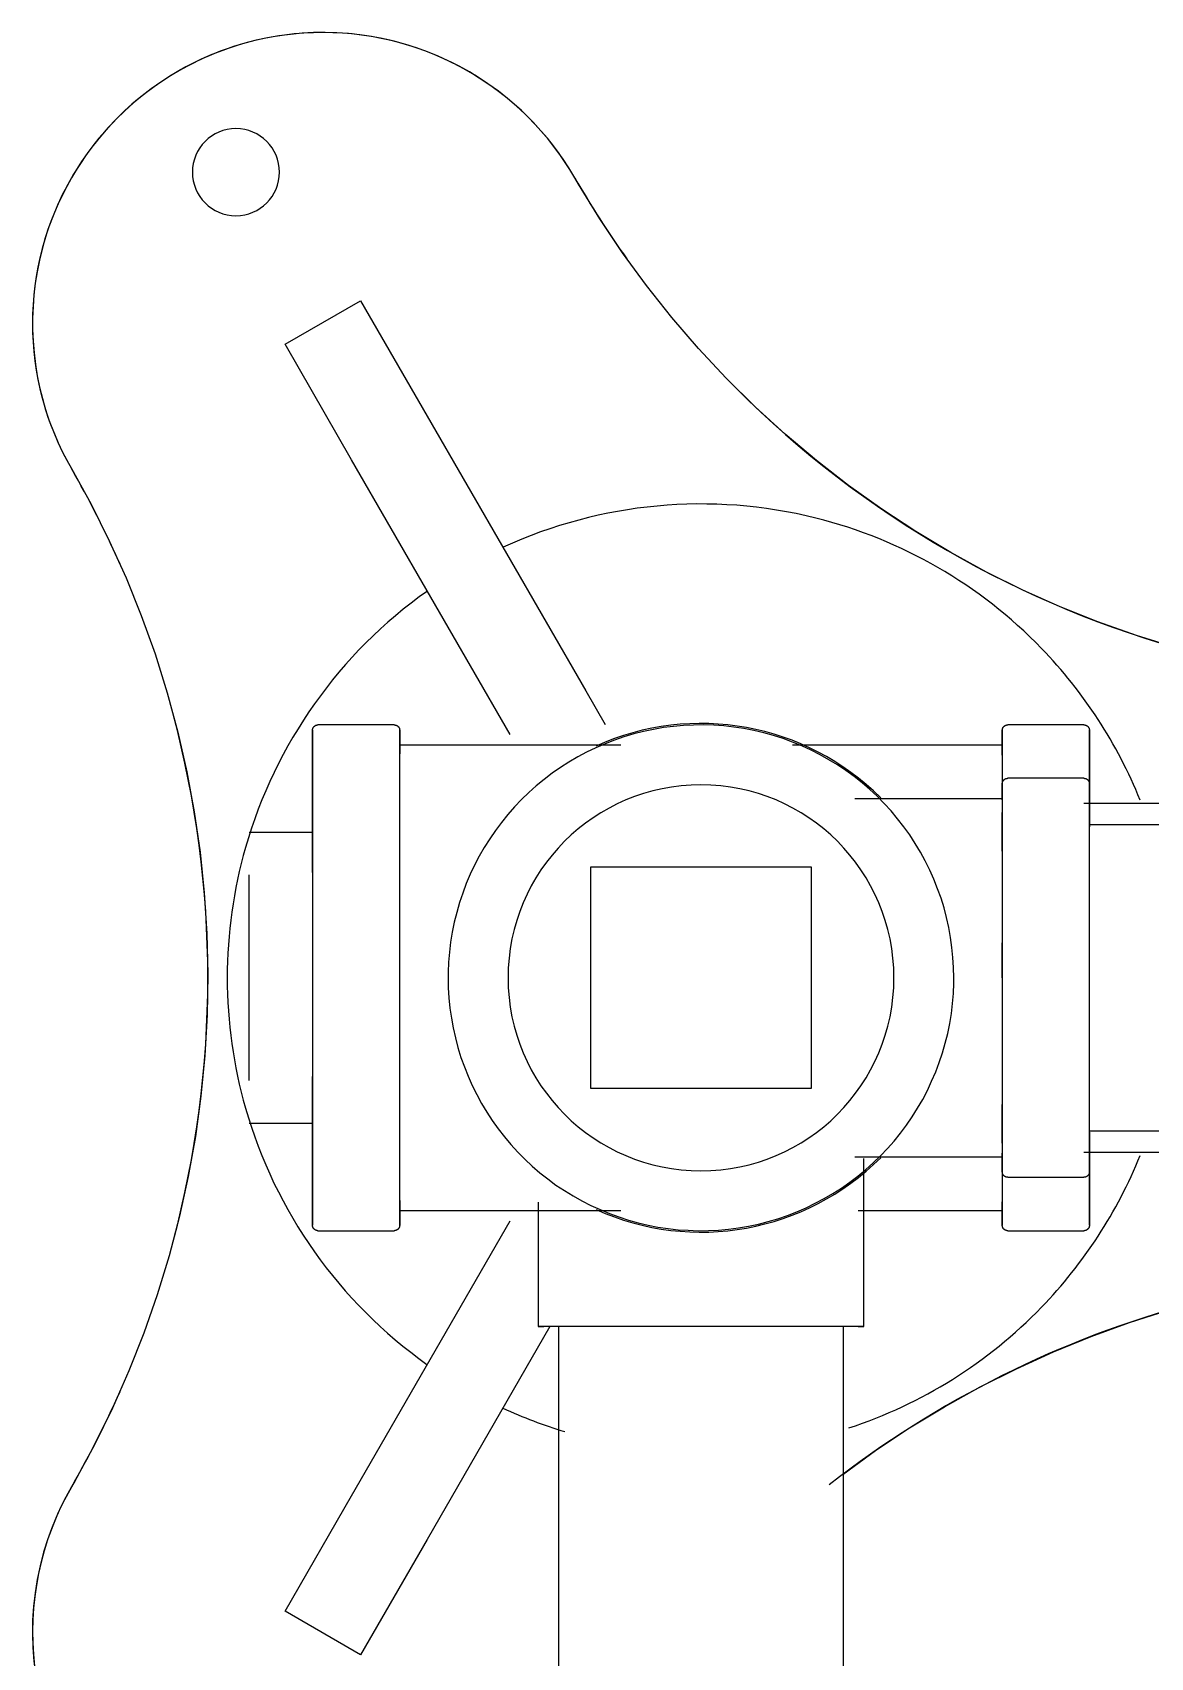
# Model space of a CAD drawing. Extents: x 15208 to 50586, y -518 to 56414.
# Drawn here: x 39860.4 to 39982.6, y 44809.6 to 44987.1 of the extents above; entities that cross this region are included whole.
import ezdxf

# ---------------------------------------------------------------- set-up
doc = ezdxf.new("R2010")
doc.units = 0
doc.layers.add('A-Furniture', color=252, linetype='CONTINUOUS')

msp = doc.modelspace()

# ---------------------------------------------------------------- linework, layer by layer
at = {"layer": 'A-Furniture'}
for p, q in [((39888.03, 44953.07), (39896.28, 44957.83)), ((39896.28, 44957.83), (39903.56, 44945.21)), ((39895.31, 44940.45), (39888.03, 44953.07)), ((39903.56, 44945.21), (39920.88, 44915.21)), ((39912.63, 44910.45), (39895.31, 44940.45)), ((39920.88, 44915.21), (39923, 44911.55)), ((39899.96, 44911.51), (39891.63, 44911.51)), ((39899.96, 44911.51), (39891.63, 44911.51)), ((39975.31, 44911.51), (39966.98, 44911.51)), ((39923.48, 44909.28), (39900.56, 44909.28)), ((39924.7, 44909.28), (39900.56, 44909.28)), ((39966.38, 44909.28), (39943.46, 44909.28)), ((39900.56, 44908.04), (39900.56, 44908.04)), ((39900.56, 44883.88), (39900.56, 44908.04)), ((39966.38, 44908.04), (39966.38, 44905.64)), ((39975.31, 44905.67), (39966.98, 44905.67)), ((39966.38, 44903.44), (39950.28, 44903.44)), ((39966.38, 44903.44), (39966.38, 44883.88)), ((39966.38, 44897.71), (39966.38, 44901.95)), ((40052.76, 44902.93), (39975.31, 44902.93)), ((39966.38, 44900.26), (39966.38, 44899.38)), ((40548.32, 44900.58), (39975.91, 44900.58)), ((39975.91, 44883.88), (39975.91, 44900.58)), ((39891.03, 44899.76), (39884.13, 44899.76)), ((39891.03, 44899.76), (39884.13, 44899.76)), ((39966.38, 44898.49), (39966.38, 44897.56)), ((39966.38, 44897.85), (39966.38, 44898.48)), ((39884.13, 44895.11), (39884.13, 44895.11)), ((39884.13, 44883.88), (39884.13, 44895.11)), ((39891.03, 44895.11), (39891.03, 44895.11)), ((39891.03, 44895.11), (39891.03, 44883.88)), ((39921.4, 44895.95), (39921.4, 44871.82)), ((39945.53, 44895.95), (39921.4, 44895.95)), ((39945.53, 44871.82), (39945.53, 44895.95)), ((39966.38, 44883.88), (39966.38, 44887.7)), ((39966.38, 44887.57), (39966.38, 44883.88)), ((39966.38, 44887.41), (39966.38, 44886.33)), ((39966.38, 44886.42), (39966.38, 44887.26)), ((39966.38, 44883.88), (39966.38, 44884.73)), ((39884.13, 44872.66), (39884.13, 44883.88)), ((39891.03, 44883.88), (39891.03, 44872.66)), ((39900.56, 44859.73), (39900.56, 44883.88)), ((39961.09, 44883.29), (39961.09, 44883.88)), ((39961.09, 44883.29), (39961.09, 44883.88)), ((39961.09, 44883.29), (39961.09, 44883.88)), ((39966.38, 44883.88), (39966.38, 44864.32)), ((39975.91, 44867.18), (39975.91, 44883.88)), ((39960.82, 44879.98), (39960.95, 44881.08)), ((39960.82, 44879.98), (39960.95, 44881.08)), ((39960.82, 44879.98), (39960.95, 44881.08)), ((39960.82, 44879.98), (39960.95, 44881.08)), ((39884.13, 44872.66), (39884.13, 44872.66)), ((39891.03, 44872.66), (39891.03, 44872.66)), ((39921.4, 44871.82), (39945.53, 44871.82)), ((39966.38, 44870.45), (39966.38, 44869.53)), ((39966.38, 44865.81), (39966.38, 44870.05)), ((39966.38, 44869.12), (39966.38, 44869.74)), ((39884.13, 44868.01), (39891.03, 44868.01)), ((39884.13, 44868.01), (39891.03, 44868.01)), ((39966.38, 44867.41), (39966.38, 44867.95)), ((39975.91, 44867.18), (40548.32, 44867.18)), ((39975.31, 44864.83), (40052.76, 44864.83)), ((39950.28, 44864.32), (39966.38, 44864.32)), ((39951.25, 44845.78), (39951.25, 44864.14)), ((39966.38, 44863.32), (39966.38, 44859.73)), ((39966.98, 44862.1), (39975.31, 44862.1)), ((39900.56, 44859.73), (39900.56, 44859.73)), ((39915.69, 44859.39), (39915.69, 44845.78)), ((39900.56, 44858.48), (39916.05, 44858.48)), ((39900.56, 44858.48), (39924.7, 44858.48)), ((39950.64, 44858.48), (39966.38, 44858.48)), ((39891.63, 44856.26), (39899.96, 44856.26)), ((39891.63, 44856.26), (39899.96, 44856.26)), ((39895.31, 44827.32), (39912.63, 44857.32)), ((39966.98, 44856.26), (39975.31, 44856.26)), ((39916.97, 44845.78), (39903.56, 44822.55)), ((39951.25, 44845.78), (39915.69, 44845.78)), ((39915.69, 44845.78), (39916.3, 44845.78)), ((39917.91, 44845.78), (39917.91, 44780.77)), ((39949.03, 44780.77), (39949.03, 44845.78)), ((39950.64, 44845.78), (39951.25, 44845.78)), ((39888.03, 44814.7), (39895.31, 44827.32)), ((39903.56, 44822.55), (39896.28, 44809.94)), ((39896.28, 44809.94), (39888.03, 44814.7))]:
    msp.add_line(p, q, dxfattribs=at)
for points in [[(39919.69, 44971.25), (39919.03, 44972.34), (39918.33, 44973.39), (39917.59, 44974.43), (39916.81, 44975.43), (39915.99, 44976.39), (39915.13, 44977.33), (39914.23, 44978.23), (39913.3, 44979.09), (39912.34, 44979.92), (39911.34, 44980.7), (39910.31, 44981.45), (39909.25, 44982.15), (39908.17, 44982.81), (39907.06, 44983.43), (39905.92, 44984), (39904.77, 44984.53), (39903.59, 44985.01), (39902.4, 44985.44), (39901.19, 44985.82), (39899.96, 44986.16), (39898.73, 44986.44), (39897.48, 44986.68), (39896.22, 44986.87), (39894.96, 44987), (39893.69, 44987.09), (39892.42, 44987.12), (39891.15, 44987.11), (39889.89, 44987.04), (39888.62, 44986.92), (39887.36, 44986.75), (39886.11, 44986.53), (39884.87, 44986.27), (39883.64, 44985.95), (39882.42, 44985.58), (39881.22, 44985.17), (39880.04, 44984.71), (39878.88, 44984.2), (39877.74, 44983.64), (39876.62, 44983.04), (39875.52, 44982.39), (39874.46, 44981.71), (39873.42, 44980.98), (39872.41, 44980.2), (39871.43, 44979.39), (39870.49, 44978.54), (39869.58, 44977.66), (39868.71, 44976.73), (39867.87, 44975.78), (39867.07, 44974.79), (39866.32, 44973.77), (39865.6, 44972.72), (39864.93, 44971.64), (39864.3, 44970.54), (39863.72, 44969.41), (39863.18, 44968.26), (39862.69, 44967.09), (39862.24, 44965.9), (39861.84, 44964.7), (39861.5, 44963.47), (39861.2, 44962.24), (39860.95, 44960.99), (39860.75, 44959.74), (39860.6, 44958.48), (39860.5, 44957.21), (39860.45, 44955.94), (39860.45, 44954.67), (39860.51, 44953.41), (39860.61, 44952.14), (39860.76, 44950.88), (39860.97, 44949.63), (39861.22, 44948.38), (39861.53, 44947.15), (39861.88, 44945.93), (39862.28, 44944.72), (39862.73, 44943.54), (39863.23, 44942.37), (39863.77, 44941.22), (39864.36, 44940.1), (39864.7, 44939.5)], [(39985.28, 44919.96), (39981.03, 44921.28), (39976.84, 44922.76), (39972.7, 44924.41), (39968.64, 44926.23), (39964.66, 44928.2), (39960.75, 44930.34), (39956.94, 44932.62), (39953.21, 44935.06), (39949.59, 44937.65), (39946.08, 44940.37), (39942.68, 44943.24), (39939.39, 44946.24), (39936.23, 44949.37), (39933.19, 44952.62), (39930.29, 44955.99), (39927.52, 44959.48), (39924.9, 44963.07), (39922.42, 44966.77), (39920.09, 44970.56), (39919.69, 44971.25)], [(39864.7, 44939.5), (39866.85, 44935.6), (39868.83, 44931.62), (39870.66, 44927.57), (39872.33, 44923.44), (39873.83, 44919.25), (39875.16, 44915.01), (39876.32, 44910.71), (39877.3, 44906.37), (39878.12, 44902), (39878.75, 44897.6), (39879.21, 44893.17), (39879.49, 44888.73), (39879.6, 44884.28), (39879.53, 44879.83), (39879.28, 44875.39), (39878.85, 44870.96), (39878.24, 44866.56), (39877.46, 44862.18), (39876.51, 44857.83), (39875.38, 44853.53), (39874.08, 44849.27), (39872.61, 44845.07), (39870.98, 44840.94), (39869.18, 44836.87), (39867.21, 44832.87), (39865.1, 44828.96), (39864.7, 44828.27)], [(39891.03, 44910.91), (39891.03, 44910.93), (39891.04, 44910.96), (39891.04, 44910.98), (39891.04, 44911), (39891.05, 44911.03), (39891.05, 44911.05), (39891.06, 44911.07), (39891.06, 44911.1), (39891.07, 44911.12), (39891.08, 44911.14), (39891.09, 44911.16), (39891.1, 44911.18), (39891.11, 44911.21), (39891.12, 44911.23), (39891.14, 44911.25), (39891.15, 44911.27), (39891.17, 44911.28), (39891.18, 44911.3), (39891.2, 44911.32), (39891.21, 44911.34), (39891.23, 44911.35), (39891.25, 44911.37), (39891.27, 44911.38), (39891.29, 44911.4), (39891.31, 44911.41), (39891.33, 44911.42), (39891.35, 44911.44), (39891.37, 44911.45), (39891.39, 44911.46), (39891.41, 44911.46), (39891.44, 44911.47), (39891.46, 44911.48), (39891.48, 44911.49), (39891.5, 44911.49), (39891.53, 44911.5), (39891.55, 44911.5), (39891.58, 44911.5), (39891.6, 44911.5), (39891.62, 44911.51), (39891.63, 44911.51)], [(39891.03, 44910.91), (39891.03, 44910.93), (39891.04, 44910.96), (39891.04, 44910.98), (39891.04, 44911), (39891.05, 44911.03), (39891.05, 44911.05), (39891.06, 44911.07), (39891.06, 44911.1), (39891.07, 44911.12), (39891.08, 44911.14), (39891.09, 44911.16), (39891.1, 44911.18), (39891.11, 44911.21), (39891.12, 44911.23), (39891.14, 44911.25), (39891.15, 44911.27), (39891.17, 44911.28), (39891.18, 44911.3), (39891.2, 44911.32), (39891.21, 44911.34), (39891.23, 44911.35), (39891.25, 44911.37), (39891.27, 44911.38), (39891.29, 44911.4), (39891.31, 44911.41), (39891.33, 44911.42), (39891.35, 44911.44), (39891.37, 44911.45), (39891.39, 44911.46), (39891.41, 44911.46), (39891.44, 44911.47), (39891.46, 44911.48), (39891.48, 44911.49), (39891.5, 44911.49), (39891.53, 44911.5), (39891.55, 44911.5), (39891.58, 44911.5), (39891.6, 44911.5), (39891.62, 44911.51), (39891.63, 44911.51)], [(39891.03, 44895.39), (39891.03, 44896.36), (39891.03, 44897.31), (39891.03, 44898.24), (39891.03, 44899.14), (39891.03, 44900.02), (39891.03, 44900.88), (39891.03, 44901.7), (39891.03, 44902.5), (39891.03, 44903.27), (39891.03, 44904.01), (39891.03, 44904.71), (39891.03, 44905.39), (39891.03, 44906.02), (39891.03, 44906.63), (39891.03, 44907.19), (39891.03, 44907.72), (39891.03, 44908.21), (39891.03, 44908.66), (39891.03, 44909.07), (39891.03, 44909.44), (39891.03, 44909.78), (39891.03, 44910.06), (39891.03, 44910.31), (39891.03, 44910.52), (39891.03, 44910.68), (39891.03, 44910.8), (39891.03, 44910.88), (39891.03, 44910.91)], [(39891.03, 44910.91), (39891.03, 44910.89), (39891.03, 44910.82), (39891.03, 44910.72), (39891.03, 44910.56), (39891.03, 44910.37), (39891.03, 44910.14), (39891.03, 44909.86), (39891.03, 44909.54), (39891.03, 44909.18), (39891.03, 44908.78), (39891.03, 44908.34), (39891.03, 44907.86), (39891.03, 44907.34), (39891.03, 44906.78), (39891.03, 44906.19), (39891.03, 44905.56), (39891.03, 44904.9), (39891.03, 44904.2), (39891.03, 44903.47), (39891.03, 44902.71), (39891.03, 44901.92), (39891.03, 44901.1), (39891.03, 44900.26), (39891.03, 44899.38), (39891.03, 44898.49), (39891.03, 44897.56), (39891.03, 44896.62), (39891.03, 44895.66), (39891.03, 44894.68)], [(39891.03, 44895.39), (39891.03, 44896.36), (39891.03, 44897.31), (39891.03, 44898.24), (39891.03, 44899.14), (39891.03, 44900.02), (39891.03, 44900.88), (39891.03, 44901.7), (39891.03, 44902.5), (39891.03, 44903.27), (39891.03, 44904.01), (39891.03, 44904.71), (39891.03, 44905.39), (39891.03, 44906.02), (39891.03, 44906.63), (39891.03, 44907.19), (39891.03, 44907.72), (39891.03, 44908.21), (39891.03, 44908.66), (39891.03, 44909.07), (39891.03, 44909.44), (39891.03, 44909.78), (39891.03, 44910.06), (39891.03, 44910.31), (39891.03, 44910.52), (39891.03, 44910.68), (39891.03, 44910.8), (39891.03, 44910.88), (39891.03, 44910.91)], [(39891.03, 44910.91), (39891.03, 44910.89), (39891.03, 44910.82), (39891.03, 44910.72), (39891.03, 44910.56), (39891.03, 44910.37), (39891.03, 44910.14), (39891.03, 44909.86), (39891.03, 44909.54), (39891.03, 44909.18), (39891.03, 44908.78), (39891.03, 44908.34), (39891.03, 44907.86), (39891.03, 44907.34), (39891.03, 44906.78), (39891.03, 44906.19), (39891.03, 44905.56), (39891.03, 44904.9), (39891.03, 44904.2), (39891.03, 44903.47), (39891.03, 44902.71), (39891.03, 44901.92), (39891.03, 44901.1), (39891.03, 44900.26), (39891.03, 44899.38), (39891.03, 44898.49), (39891.03, 44897.56), (39891.03, 44896.62), (39891.03, 44895.66), (39891.03, 44894.68), (39891.03, 44893.68), (39891.03, 44892.66), (39891.03, 44891.63), (39891.03, 44890.59), (39891.03, 44889.54), (39891.03, 44888.48), (39891.03, 44887.41), (39891.03, 44886.33), (39891.03, 44885.26), (39891.03, 44884.17), (39891.03, 44883.88)], [(39899.96, 44911.51), (39899.99, 44911.5), (39900.01, 44911.5), (39900.03, 44911.5), (39900.06, 44911.5), (39900.08, 44911.49), (39900.1, 44911.49), (39900.13, 44911.48), (39900.15, 44911.48), (39900.17, 44911.47), (39900.2, 44911.46), (39900.22, 44911.45), (39900.24, 44911.44), (39900.26, 44911.43), (39900.28, 44911.41), (39900.3, 44911.4), (39900.32, 44911.39), (39900.34, 44911.37), (39900.36, 44911.36), (39900.37, 44911.34), (39900.39, 44911.32), (39900.41, 44911.31), (39900.42, 44911.29), (39900.44, 44911.27), (39900.45, 44911.25), (39900.46, 44911.23), (39900.48, 44911.21), (39900.49, 44911.19), (39900.5, 44911.17), (39900.51, 44911.15), (39900.52, 44911.13), (39900.53, 44911.1), (39900.53, 44911.08), (39900.54, 44911.06), (39900.55, 44911.03), (39900.55, 44911.01), (39900.55, 44910.99), (39900.56, 44910.96), (39900.56, 44910.94), (39900.56, 44910.92), (39900.56, 44910.91)], [(39899.96, 44911.51), (39899.99, 44911.5), (39900.01, 44911.5), (39900.03, 44911.5), (39900.06, 44911.5), (39900.08, 44911.49), (39900.1, 44911.49), (39900.13, 44911.48), (39900.15, 44911.48), (39900.17, 44911.47), (39900.2, 44911.46), (39900.22, 44911.45), (39900.24, 44911.44), (39900.26, 44911.43), (39900.28, 44911.41), (39900.3, 44911.4), (39900.32, 44911.39), (39900.34, 44911.37), (39900.36, 44911.36), (39900.37, 44911.34), (39900.39, 44911.32), (39900.41, 44911.31), (39900.42, 44911.29), (39900.44, 44911.27), (39900.45, 44911.25), (39900.46, 44911.23), (39900.48, 44911.21), (39900.49, 44911.19), (39900.5, 44911.17), (39900.51, 44911.15), (39900.52, 44911.13), (39900.53, 44911.1), (39900.53, 44911.08), (39900.54, 44911.06), (39900.55, 44911.03), (39900.55, 44911.01), (39900.55, 44910.99), (39900.56, 44910.96), (39900.56, 44910.94), (39900.56, 44910.92), (39900.56, 44910.91)], [(39900.56, 44908.21), (39900.56, 44908.66), (39900.56, 44909.07), (39900.56, 44909.44), (39900.56, 44909.78), (39900.56, 44910.06), (39900.56, 44910.31), (39900.56, 44910.52), (39900.56, 44910.68), (39900.56, 44910.8), (39900.56, 44910.88), (39900.56, 44910.91)], [(39900.56, 44910.91), (39900.56, 44910.89), (39900.56, 44910.82), (39900.56, 44910.72), (39900.56, 44910.56), (39900.56, 44910.37), (39900.56, 44910.14), (39900.56, 44909.86), (39900.56, 44909.54), (39900.56, 44909.18), (39900.56, 44908.78), (39900.56, 44908.34)], [(39900.56, 44883.88), (39900.56, 44884.96), (39900.56, 44886.04), (39900.56, 44887.12), (39900.56, 44888.19), (39900.56, 44889.25), (39900.56, 44890.31), (39900.56, 44891.35), (39900.56, 44892.38), (39900.56, 44893.4), (39900.56, 44894.41), (39900.56, 44895.39), (39900.56, 44896.36), (39900.56, 44897.31), (39900.56, 44898.24), (39900.56, 44899.14), (39900.56, 44900.02), (39900.56, 44900.88), (39900.56, 44901.7), (39900.56, 44902.5), (39900.56, 44903.27), (39900.56, 44904.01), (39900.56, 44904.71), (39900.56, 44905.39), (39900.56, 44906.02), (39900.56, 44906.63), (39900.56, 44907.19), (39900.56, 44907.72), (39900.56, 44908.21), (39900.56, 44908.66), (39900.56, 44909.07), (39900.56, 44909.44), (39900.56, 44909.78), (39900.56, 44910.06), (39900.56, 44910.31), (39900.56, 44910.52), (39900.56, 44910.68), (39900.56, 44910.8), (39900.56, 44910.88), (39900.56, 44910.91)], [(39900.56, 44910.91), (39900.56, 44910.89), (39900.56, 44910.82), (39900.56, 44910.72), (39900.56, 44910.56), (39900.56, 44910.37), (39900.56, 44910.14), (39900.56, 44909.86), (39900.56, 44909.54), (39900.56, 44909.18), (39900.56, 44908.78), (39900.56, 44908.34)], [(39961.09, 44883.88), (39961.07, 44884.99), (39961, 44886.09), (39960.89, 44887.19), (39960.74, 44888.28), (39960.54, 44889.37), (39960.3, 44890.45), (39960.02, 44891.52), (39959.69, 44892.57), (39959.32, 44893.61), (39958.91, 44894.64), (39958.46, 44895.65), (39957.97, 44896.64), (39957.44, 44897.61), (39956.87, 44898.56), (39956.27, 44899.48), (39955.63, 44900.38), (39954.95, 44901.25), (39954.24, 44902.1), (39953.49, 44902.91), (39952.71, 44903.7), (39951.91, 44904.45), (39951.07, 44905.17), (39950.2, 44905.86), (39949.31, 44906.51), (39948.39, 44907.13), (39947.45, 44907.7), (39946.49, 44908.24), (39945.5, 44908.75), (39944.5, 44909.21), (39943.48, 44909.63), (39942.44, 44910.01), (39941.39, 44910.35), (39940.32, 44910.64), (39939.25, 44910.89), (39938.16, 44911.1), (39937.07, 44911.27), (39935.97, 44911.39), (39934.87, 44911.47), (39933.77, 44911.5), (39932.66, 44911.49), (39931.56, 44911.44), (39930.46, 44911.34), (39929.36, 44911.2), (39928.27, 44911.01), (39927.19, 44910.78), (39926.12, 44910.51), (39925.06, 44910.2), (39924.02, 44909.84), (39922.99, 44909.44), (39921.97, 44909), (39920.98, 44908.52), (39920, 44908), (39919.05, 44907.44), (39918.12, 44906.85), (39917.21, 44906.22), (39916.33, 44905.55), (39915.48, 44904.84), (39914.66, 44904.11), (39913.86, 44903.34), (39913.1, 44902.54), (39912.37, 44901.71), (39911.67, 44900.85), (39911.01, 44899.97), (39910.39, 44899.06), (39909.8, 44898.12), (39909.25, 44897.16), (39908.74, 44896.19), (39908.27, 44895.19), (39907.83, 44894.17), (39907.44, 44893.14), (39907.09, 44892.09), (39906.79, 44891.03), (39906.52, 44889.95), (39906.3, 44888.87), (39906.12, 44887.78), (39905.99, 44886.68), (39905.9, 44885.58), (39905.85, 44884.48), (39905.85, 44883.88)], [(39952.71, 44903.7), (39951.91, 44904.45), (39951.07, 44905.17), (39950.2, 44905.86), (39949.31, 44906.51), (39948.39, 44907.13), (39947.45, 44907.7), (39946.49, 44908.24), (39945.5, 44908.75), (39944.5, 44909.21), (39943.48, 44909.63), (39942.44, 44910.01), (39941.39, 44910.35), (39940.32, 44910.64), (39939.25, 44910.89), (39938.16, 44911.1), (39937.07, 44911.27), (39935.97, 44911.39), (39934.87, 44911.47), (39933.77, 44911.5), (39932.66, 44911.49), (39931.56, 44911.44), (39930.46, 44911.34), (39929.36, 44911.2), (39928.27, 44911.01), (39927.19, 44910.78), (39926.12, 44910.51), (39925.06, 44910.2), (39924.02, 44909.84), (39922.99, 44909.44), (39921.97, 44909), (39920.98, 44908.52), (39920, 44908), (39919.05, 44907.44), (39918.12, 44906.85), (39917.21, 44906.22), (39916.33, 44905.55), (39915.48, 44904.84), (39914.66, 44904.11), (39913.86, 44903.34), (39913.1, 44902.54), (39912.37, 44901.71), (39911.67, 44900.85), (39911.01, 44899.97), (39910.39, 44899.06), (39909.8, 44898.12), (39909.25, 44897.16), (39908.74, 44896.19), (39908.27, 44895.19), (39907.83, 44894.17), (39907.44, 44893.14), (39907.09, 44892.09), (39906.79, 44891.03), (39906.52, 44889.95), (39906.3, 44888.87), (39906.12, 44887.78), (39905.99, 44886.68), (39905.9, 44885.58), (39905.85, 44884.48), (39905.85, 44883.88)], [(39952.71, 44903.7), (39951.91, 44904.45), (39951.07, 44905.17), (39950.2, 44905.86), (39949.31, 44906.51), (39948.39, 44907.13), (39947.45, 44907.7), (39946.49, 44908.24), (39945.5, 44908.75), (39944.5, 44909.21), (39943.48, 44909.63), (39942.44, 44910.01), (39941.39, 44910.35), (39940.32, 44910.64), (39939.25, 44910.89), (39938.16, 44911.1), (39937.07, 44911.27), (39935.97, 44911.39), (39934.87, 44911.47), (39933.77, 44911.5), (39932.66, 44911.49), (39931.56, 44911.44), (39930.46, 44911.34), (39929.36, 44911.2), (39928.27, 44911.01), (39927.19, 44910.78), (39926.12, 44910.51), (39925.06, 44910.2), (39924.02, 44909.84), (39922.99, 44909.44), (39921.97, 44909), (39920.98, 44908.52), (39920, 44908), (39919.05, 44907.44), (39918.12, 44906.85), (39917.21, 44906.22), (39916.33, 44905.55), (39915.48, 44904.84), (39914.66, 44904.11), (39913.86, 44903.34), (39913.1, 44902.54), (39912.37, 44901.71), (39911.67, 44900.85), (39911.01, 44899.97), (39910.39, 44899.06), (39909.8, 44898.12), (39909.25, 44897.16), (39908.74, 44896.19), (39908.27, 44895.19), (39907.83, 44894.17), (39907.44, 44893.14), (39907.09, 44892.09), (39906.79, 44891.03), (39906.52, 44889.95), (39906.3, 44888.87), (39906.12, 44887.78), (39905.99, 44886.68), (39905.9, 44885.58), (39905.85, 44884.48), (39905.85, 44883.88)], [(39952.71, 44903.7), (39951.91, 44904.45), (39951.07, 44905.17), (39950.2, 44905.86), (39949.31, 44906.51), (39948.39, 44907.13), (39947.45, 44907.7), (39946.49, 44908.24), (39945.5, 44908.75), (39944.5, 44909.21), (39943.48, 44909.63), (39942.44, 44910.01), (39941.39, 44910.35), (39940.32, 44910.64), (39939.25, 44910.89), (39938.16, 44911.1), (39937.07, 44911.27), (39935.97, 44911.39), (39934.87, 44911.47), (39933.77, 44911.5), (39932.66, 44911.49), (39931.56, 44911.44), (39930.46, 44911.34), (39929.36, 44911.2), (39928.27, 44911.01), (39927.19, 44910.78), (39926.12, 44910.51), (39925.06, 44910.2), (39924.02, 44909.84), (39922.99, 44909.44), (39921.97, 44909), (39920.98, 44908.52)], [(39941.39, 44910.35), (39940.32, 44910.64), (39939.25, 44910.89), (39938.16, 44911.1), (39937.07, 44911.27), (39935.97, 44911.39), (39934.87, 44911.47), (39933.77, 44911.5), (39932.66, 44911.49), (39931.56, 44911.44), (39930.46, 44911.34), (39929.36, 44911.2), (39928.27, 44911.01), (39927.19, 44910.78), (39926.12, 44910.51)], [(39941.39, 44910.35), (39940.32, 44910.64), (39939.25, 44910.89), (39938.16, 44911.1), (39937.07, 44911.27), (39935.97, 44911.39), (39934.87, 44911.47), (39933.77, 44911.5), (39932.66, 44911.49), (39931.56, 44911.44), (39930.46, 44911.34), (39929.36, 44911.2), (39928.27, 44911.01), (39927.19, 44910.78), (39926.12, 44910.51)], [(39941.39, 44910.35), (39940.32, 44910.64), (39939.25, 44910.89), (39938.16, 44911.1), (39937.07, 44911.27), (39935.97, 44911.39), (39934.87, 44911.47), (39933.77, 44911.5), (39932.66, 44911.49), (39931.56, 44911.44), (39930.46, 44911.34), (39929.36, 44911.2), (39928.27, 44911.01), (39927.19, 44910.78), (39926.12, 44910.51)], [(39941.39, 44910.35), (39940.32, 44910.64), (39939.25, 44910.89), (39938.16, 44911.1), (39937.07, 44911.27), (39935.97, 44911.39), (39934.87, 44911.47), (39933.77, 44911.5), (39932.66, 44911.49), (39931.56, 44911.44), (39930.46, 44911.34), (39929.36, 44911.2), (39928.27, 44911.01), (39927.19, 44910.78), (39926.12, 44910.51)], [(39966.38, 44910.91), (39966.38, 44910.93), (39966.38, 44910.96), (39966.38, 44910.98), (39966.39, 44911), (39966.39, 44911.03), (39966.4, 44911.05), (39966.4, 44911.07), (39966.41, 44911.1), (39966.42, 44911.12), (39966.43, 44911.14), (39966.44, 44911.16), (39966.45, 44911.18), (39966.46, 44911.21), (39966.47, 44911.23), (39966.48, 44911.25), (39966.5, 44911.27), (39966.51, 44911.28), (39966.53, 44911.3), (39966.54, 44911.32), (39966.56, 44911.34), (39966.58, 44911.35), (39966.6, 44911.37), (39966.61, 44911.38), (39966.63, 44911.4), (39966.65, 44911.41), (39966.67, 44911.42), (39966.7, 44911.44), (39966.72, 44911.45), (39966.74, 44911.46), (39966.76, 44911.46), (39966.78, 44911.47), (39966.8, 44911.48), (39966.83, 44911.49), (39966.85, 44911.49), (39966.87, 44911.5), (39966.9, 44911.5), (39966.92, 44911.5), (39966.95, 44911.5), (39966.97, 44911.51), (39966.98, 44911.51)], [(39966.38, 44908.21), (39966.38, 44908.66), (39966.38, 44909.07), (39966.38, 44909.44), (39966.38, 44909.78), (39966.38, 44910.06), (39966.38, 44910.31), (39966.38, 44910.52), (39966.38, 44910.68), (39966.38, 44910.8), (39966.38, 44910.88), (39966.38, 44910.91)], [(39966.38, 44910.91), (39966.38, 44910.89), (39966.38, 44910.82), (39966.38, 44910.72), (39966.38, 44910.56), (39966.38, 44910.37), (39966.38, 44910.14), (39966.38, 44909.86), (39966.38, 44909.54), (39966.38, 44909.18), (39966.38, 44908.78), (39966.38, 44908.34), (39966.38, 44907.86), (39966.38, 44907.34), (39966.38, 44906.78), (39966.38, 44906.19), (39966.38, 44905.56), (39966.38, 44904.9), (39966.38, 44904.2), (39966.38, 44903.47)], [(39975.31, 44911.51), (39975.33, 44911.5), (39975.36, 44911.5), (39975.38, 44911.5), (39975.4, 44911.5), (39975.43, 44911.49), (39975.45, 44911.49), (39975.47, 44911.48), (39975.5, 44911.48), (39975.52, 44911.47), (39975.54, 44911.46), (39975.56, 44911.45), (39975.58, 44911.44), (39975.61, 44911.43), (39975.63, 44911.41), (39975.65, 44911.4), (39975.67, 44911.39), (39975.68, 44911.37), (39975.7, 44911.36), (39975.72, 44911.34), (39975.74, 44911.32), (39975.75, 44911.31), (39975.77, 44911.29), (39975.78, 44911.27), (39975.8, 44911.25), (39975.81, 44911.23), (39975.82, 44911.21), (39975.84, 44911.19), (39975.85, 44911.17), (39975.86, 44911.15), (39975.86, 44911.13), (39975.87, 44911.1), (39975.88, 44911.08), (39975.89, 44911.06), (39975.89, 44911.03), (39975.9, 44911.01), (39975.9, 44910.99), (39975.9, 44910.96), (39975.9, 44910.94), (39975.91, 44910.92), (39975.91, 44910.91)], [(39975.91, 44900.88), (39975.91, 44901.7), (39975.91, 44902.5), (39975.91, 44903.27), (39975.91, 44904.01), (39975.91, 44904.71), (39975.91, 44905.39), (39975.91, 44906.02), (39975.91, 44906.63), (39975.91, 44907.19), (39975.91, 44907.72), (39975.91, 44908.21), (39975.91, 44908.66), (39975.91, 44909.07), (39975.91, 44909.44), (39975.91, 44909.78), (39975.91, 44910.06), (39975.91, 44910.31), (39975.91, 44910.52), (39975.91, 44910.68), (39975.91, 44910.8), (39975.91, 44910.88), (39975.91, 44910.91)], [(39975.91, 44910.91), (39975.91, 44910.89), (39975.91, 44910.82), (39975.91, 44910.72), (39975.91, 44910.56), (39975.91, 44910.37), (39975.91, 44910.14), (39975.91, 44909.86), (39975.91, 44909.54), (39975.91, 44909.18), (39975.91, 44908.78), (39975.91, 44908.34), (39975.91, 44907.86), (39975.91, 44907.34), (39975.91, 44906.78), (39975.91, 44906.19), (39975.91, 44905.56), (39975.91, 44904.9), (39975.91, 44904.2), (39975.91, 44903.47), (39975.91, 44902.71)], [(39922.99, 44909.44), (39921.97, 44909), (39920.98, 44908.52)], [(39922.99, 44909.44), (39921.97, 44909), (39920.98, 44908.52)], [(39922.99, 44909.44), (39921.97, 44909), (39920.98, 44908.52)], [(39922.99, 44909.44), (39921.97, 44909), (39920.98, 44908.52)], [(39945.5, 44908.75), (39944.5, 44909.21), (39943.48, 44909.63)], [(39945.5, 44908.75), (39944.5, 44909.21), (39943.48, 44909.63)], [(39952.71, 44903.7), (39951.91, 44904.45), (39951.07, 44905.17), (39950.2, 44905.86), (39949.31, 44906.51), (39948.39, 44907.13), (39947.45, 44907.7), (39946.49, 44908.24), (39945.5, 44908.75), (39944.5, 44909.21), (39943.48, 44909.63)], [(39945.5, 44908.75), (39944.5, 44909.21), (39943.48, 44909.63)], [(39966.38, 44905.07), (39966.38, 44905.09), (39966.38, 44905.12), (39966.38, 44905.14), (39966.39, 44905.17), (39966.39, 44905.19), (39966.4, 44905.21), (39966.4, 44905.24), (39966.41, 44905.26), (39966.42, 44905.28), (39966.43, 44905.3), (39966.44, 44905.32), (39966.45, 44905.35), (39966.46, 44905.37), (39966.47, 44905.39), (39966.48, 44905.41), (39966.5, 44905.43), (39966.51, 44905.44), (39966.53, 44905.46), (39966.54, 44905.48), (39966.56, 44905.5), (39966.58, 44905.51), (39966.6, 44905.53), (39966.61, 44905.54), (39966.63, 44905.56), (39966.65, 44905.57), (39966.67, 44905.58), (39966.7, 44905.6), (39966.72, 44905.61), (39966.74, 44905.62), (39966.76, 44905.63), (39966.78, 44905.63), (39966.8, 44905.64), (39966.83, 44905.65), (39966.85, 44905.65), (39966.87, 44905.66), (39966.9, 44905.66), (39966.92, 44905.66), (39966.95, 44905.67), (39966.97, 44905.67), (39966.98, 44905.67)], [(39975.31, 44905.67), (39975.33, 44905.67), (39975.36, 44905.66), (39975.38, 44905.66), (39975.4, 44905.66), (39975.43, 44905.65), (39975.45, 44905.65), (39975.47, 44905.64), (39975.5, 44905.64), (39975.52, 44905.63), (39975.54, 44905.62), (39975.56, 44905.61), (39975.58, 44905.6), (39975.61, 44905.59), (39975.63, 44905.57), (39975.65, 44905.56), (39975.67, 44905.55), (39975.68, 44905.53), (39975.7, 44905.52), (39975.72, 44905.5), (39975.74, 44905.49), (39975.75, 44905.47), (39975.77, 44905.45), (39975.78, 44905.43), (39975.8, 44905.41), (39975.81, 44905.39), (39975.82, 44905.37), (39975.84, 44905.35), (39975.85, 44905.33), (39975.86, 44905.31), (39975.86, 44905.29), (39975.87, 44905.26), (39975.88, 44905.24), (39975.89, 44905.22), (39975.89, 44905.2), (39975.9, 44905.17), (39975.9, 44905.15), (39975.9, 44905.12), (39975.9, 44905.1), (39975.91, 44905.08), (39975.91, 44905.07)], [(39966.38, 44903.31), (39966.38, 44903.63), (39966.38, 44903.92), (39966.38, 44904.18), (39966.38, 44904.41), (39966.38, 44904.6), (39966.38, 44904.76), (39966.38, 44904.89), (39966.38, 44904.98), (39966.38, 44905.04), (39966.38, 44905.07)], [(39966.38, 44905.07), (39966.38, 44905.05), (39966.38, 44905), (39966.38, 44904.92), (39966.38, 44904.8), (39966.38, 44904.65), (39966.38, 44904.46), (39966.38, 44904.25), (39966.38, 44903.99), (39966.38, 44903.71), (39966.38, 44903.4), (39966.38, 44903.05), (39966.38, 44902.68), (39966.38, 44902.27), (39966.38, 44901.83), (39966.38, 44901.37), (39966.38, 44900.88), (39966.38, 44900.36), (39966.38, 44899.81), (39966.38, 44899.24), (39966.38, 44898.64), (39966.38, 44898.02), (39966.38, 44897.38), (39966.38, 44896.72), (39966.38, 44896.03), (39966.38, 44895.33), (39966.38, 44894.61), (39966.38, 44893.87), (39966.38, 44893.11), (39966.38, 44892.34), (39966.38, 44891.56), (39966.38, 44890.76), (39966.38, 44889.96), (39966.38, 44889.14), (39966.38, 44888.32), (39966.38, 44887.48), (39966.38, 44886.65), (39966.38, 44885.8), (39966.38, 44884.96), (39966.38, 44884.11), (39966.38, 44883.88)], [(39975.91, 44883.88), (39975.91, 44884.73), (39975.91, 44885.58), (39975.91, 44886.42), (39975.91, 44887.26), (39975.91, 44888.09), (39975.91, 44888.92), (39975.91, 44889.74), (39975.91, 44890.55), (39975.91, 44891.35), (39975.91, 44892.13), (39975.91, 44892.91), (39975.91, 44893.67), (39975.91, 44894.41), (39975.91, 44895.14), (39975.91, 44895.85), (39975.91, 44896.54), (39975.91, 44897.21), (39975.91, 44897.85), (39975.91, 44898.48), (39975.91, 44899.08), (39975.91, 44899.66), (39975.91, 44900.21), (39975.91, 44900.74), (39975.91, 44901.24), (39975.91, 44901.71), (39975.91, 44902.16), (39975.91, 44902.57), (39975.91, 44902.95), (39975.91, 44903.31), (39975.91, 44903.63), (39975.91, 44903.92), (39975.91, 44904.18), (39975.91, 44904.41), (39975.91, 44904.6), (39975.91, 44904.76), (39975.91, 44904.89), (39975.91, 44904.98), (39975.91, 44905.04), (39975.91, 44905.07)], [(39975.91, 44905.07), (39975.91, 44905.05), (39975.91, 44905), (39975.91, 44904.92), (39975.91, 44904.8), (39975.91, 44904.65), (39975.91, 44904.46), (39975.91, 44904.25), (39975.91, 44903.99), (39975.91, 44903.71), (39975.91, 44903.4), (39975.91, 44903.05), (39975.91, 44902.68), (39975.91, 44902.27), (39975.91, 44901.83), (39975.91, 44901.37), (39975.91, 44900.88), (39975.91, 44900.36)], [(39966.38, 44899.66), (39966.38, 44900.21), (39966.38, 44900.74)], [(39966.38, 44885.26), (39966.38, 44884.17), (39966.38, 44883.88)], [(39891.03, 44883.88), (39891.03, 44882.8), (39891.03, 44881.72), (39891.03, 44880.65), (39891.03, 44879.58), (39891.03, 44878.51), (39891.03, 44877.46), (39891.03, 44876.41), (39891.03, 44875.38), (39891.03, 44874.36), (39891.03, 44873.36), (39891.03, 44872.37), (39891.03, 44871.4), (39891.03, 44870.45), (39891.03, 44869.53), (39891.03, 44868.62), (39891.03, 44867.74), (39891.03, 44866.89), (39891.03, 44866.06), (39891.03, 44865.26), (39891.03, 44864.49), (39891.03, 44863.76), (39891.03, 44863.05), (39891.03, 44862.38), (39891.03, 44861.74), (39891.03, 44861.14), (39891.03, 44860.57), (39891.03, 44860.05), (39891.03, 44859.56), (39891.03, 44859.1), (39891.03, 44858.69), (39891.03, 44858.32), (39891.03, 44857.99), (39891.03, 44857.7), (39891.03, 44857.45), (39891.03, 44857.25), (39891.03, 44857.09), (39891.03, 44856.97), (39891.03, 44856.89), (39891.03, 44856.86)], [(39900.56, 44856.86), (39900.56, 44856.88), (39900.56, 44856.94), (39900.56, 44857.05), (39900.56, 44857.2), (39900.56, 44857.39), (39900.56, 44857.63), (39900.56, 44857.91), (39900.56, 44858.23), (39900.56, 44858.59), (39900.56, 44858.99), (39900.56, 44859.43), (39900.56, 44859.91), (39900.56, 44860.43), (39900.56, 44860.98), (39900.56, 44861.58), (39900.56, 44862.2), (39900.56, 44862.87), (39900.56, 44863.56), (39900.56, 44864.29), (39900.56, 44865.05), (39900.56, 44865.84), (39900.56, 44866.66), (39900.56, 44867.51), (39900.56, 44868.38), (39900.56, 44869.28), (39900.56, 44870.2), (39900.56, 44871.14), (39900.56, 44872.11), (39900.56, 44873.09), (39900.56, 44874.09), (39900.56, 44875.1), (39900.56, 44876.13), (39900.56, 44877.18), (39900.56, 44878.23), (39900.56, 44879.29), (39900.56, 44880.36), (39900.56, 44881.43), (39900.56, 44882.51), (39900.56, 44883.59), (39900.56, 44883.88)], [(39905.85, 44883.88), (39905.87, 44882.78), (39905.94, 44881.68), (39906.05, 44880.58), (39906.2, 44879.48), (39906.4, 44878.4), (39906.64, 44877.32), (39906.92, 44876.25), (39907.25, 44875.19), (39907.62, 44874.15), (39908.03, 44873.13), (39908.48, 44872.12), (39908.97, 44871.13), (39909.5, 44870.16), (39910.07, 44869.21), (39910.67, 44868.29), (39911.31, 44867.39), (39911.99, 44866.51), (39912.7, 44865.67), (39913.45, 44864.85), (39914.22, 44864.07), (39915.03, 44863.31), (39915.87, 44862.59), (39916.74, 44861.91), (39917.63, 44861.25), (39918.55, 44860.64), (39919.49, 44860.06), (39920.45, 44859.52), (39921.43, 44859.02), (39922.44, 44858.56), (39923.46, 44858.14), (39924.5, 44857.76), (39925.55, 44857.42), (39926.61, 44857.12), (39927.69, 44856.87), (39928.77, 44856.66), (39929.87, 44856.5), (39930.96, 44856.37), (39932.07, 44856.3), (39933.17, 44856.26), (39934.28, 44856.27), (39935.38, 44856.33), (39936.48, 44856.42), (39937.58, 44856.57), (39938.66, 44856.75), (39939.75, 44856.98), (39940.82, 44857.26), (39941.88, 44857.57), (39942.92, 44857.93), (39943.95, 44858.33), (39944.96, 44858.77), (39945.96, 44859.25), (39946.94, 44859.76), (39947.89, 44860.32), (39948.82, 44860.92), (39949.73, 44861.55), (39950.61, 44862.22), (39951.46, 44862.92), (39952.28, 44863.66), (39953.08, 44864.43), (39953.84, 44865.22), (39954.57, 44866.05), (39955.26, 44866.91), (39955.93, 44867.8), (39956.55, 44868.71), (39957.14, 44869.64), (39957.69, 44870.6), (39958.2, 44871.58), (39958.67, 44872.58), (39959.11, 44873.6), (39959.5, 44874.63), (39959.85, 44875.68), (39960.15, 44876.74), (39960.42, 44877.81), (39960.64, 44878.89), (39960.82, 44879.98), (39960.95, 44881.08), (39961.04, 44882.18), (39961.09, 44883.29), (39961.09, 44883.88)], [(39905.85, 44883.88), (39905.87, 44882.78), (39905.94, 44881.68), (39906.05, 44880.58), (39906.2, 44879.48), (39906.4, 44878.4), (39906.64, 44877.32), (39906.92, 44876.25), (39907.25, 44875.19), (39907.62, 44874.15), (39908.03, 44873.13), (39908.48, 44872.12), (39908.97, 44871.13), (39909.5, 44870.16), (39910.07, 44869.21), (39910.67, 44868.29), (39911.31, 44867.39), (39911.99, 44866.51), (39912.7, 44865.67), (39913.45, 44864.85), (39914.22, 44864.07), (39915.03, 44863.31), (39915.87, 44862.59), (39916.74, 44861.91), (39917.63, 44861.25), (39918.55, 44860.64), (39919.49, 44860.06), (39920.45, 44859.52), (39921.43, 44859.02), (39922.44, 44858.56), (39923.46, 44858.14), (39924.5, 44857.76), (39925.55, 44857.42), (39926.61, 44857.12), (39927.69, 44856.87), (39928.77, 44856.66), (39929.87, 44856.5), (39930.96, 44856.37), (39932.07, 44856.3), (39933.17, 44856.26), (39934.28, 44856.27), (39935.38, 44856.33), (39936.48, 44856.42), (39937.58, 44856.57), (39938.66, 44856.75), (39939.75, 44856.98), (39940.82, 44857.26), (39941.88, 44857.57), (39942.92, 44857.93), (39943.95, 44858.33), (39944.96, 44858.77), (39945.96, 44859.25), (39946.94, 44859.76), (39947.89, 44860.32), (39948.82, 44860.92), (39949.73, 44861.55), (39950.61, 44862.22), (39951.46, 44862.92), (39952.28, 44863.66), (39953.08, 44864.43)], [(39905.85, 44883.88), (39905.87, 44882.78), (39905.94, 44881.68), (39906.05, 44880.58), (39906.2, 44879.48), (39906.4, 44878.4), (39906.64, 44877.32), (39906.92, 44876.25), (39907.25, 44875.19), (39907.62, 44874.15), (39908.03, 44873.13), (39908.48, 44872.12), (39908.97, 44871.13), (39909.5, 44870.16), (39910.07, 44869.21), (39910.67, 44868.29), (39911.31, 44867.39), (39911.99, 44866.51), (39912.7, 44865.67), (39913.45, 44864.85), (39914.22, 44864.07), (39915.03, 44863.31), (39915.87, 44862.59), (39916.74, 44861.91), (39917.63, 44861.25), (39918.55, 44860.64), (39919.49, 44860.06), (39920.45, 44859.52), (39921.43, 44859.02), (39922.44, 44858.56), (39923.46, 44858.14), (39924.5, 44857.76), (39925.55, 44857.42), (39926.61, 44857.12), (39927.69, 44856.87), (39928.77, 44856.66), (39929.87, 44856.5), (39930.96, 44856.37), (39932.07, 44856.3), (39933.17, 44856.26), (39934.28, 44856.27), (39935.38, 44856.33), (39936.48, 44856.42), (39937.58, 44856.57), (39938.66, 44856.75), (39939.75, 44856.98), (39940.82, 44857.26), (39941.88, 44857.57), (39942.92, 44857.93), (39943.95, 44858.33), (39944.96, 44858.77), (39945.96, 44859.25), (39946.94, 44859.76), (39947.89, 44860.32), (39948.82, 44860.92), (39949.73, 44861.55), (39950.61, 44862.22), (39951.46, 44862.92), (39952.28, 44863.66), (39953.08, 44864.43)], [(39966.38, 44883.88), (39966.38, 44883.04), (39966.38, 44882.19), (39966.38, 44881.35), (39966.38, 44880.51), (39966.38, 44879.67), (39966.38, 44878.85), (39966.38, 44878.03), (39966.38, 44877.22), (39966.38, 44876.42), (39966.38, 44875.63), (39966.38, 44874.86), (39966.38, 44874.1), (39966.38, 44873.36), (39966.38, 44872.63), (39966.38, 44871.92), (39966.38, 44871.23), (39966.38, 44870.56), (39966.38, 44869.91), (39966.38, 44869.29), (39966.38, 44868.68), (39966.38, 44868.11), (39966.38, 44867.55), (39966.38, 44867.03), (39966.38, 44866.53), (39966.38, 44866.05), (39966.38, 44865.61), (39966.38, 44865.2), (39966.38, 44864.81), (39966.38, 44864.46), (39966.38, 44864.13), (39966.38, 44863.84), (39966.38, 44863.58), (39966.38, 44863.36), (39966.38, 44863.16), (39966.38, 44863), (39966.38, 44862.88), (39966.38, 44862.78), (39966.38, 44862.72), (39966.38, 44862.7)], [(39975.91, 44862.7), (39975.91, 44862.71), (39975.91, 44862.76), (39975.91, 44862.85), (39975.91, 44862.97), (39975.91, 44863.12), (39975.91, 44863.3), (39975.91, 44863.52), (39975.91, 44863.77), (39975.91, 44864.05), (39975.91, 44864.37), (39975.91, 44864.71), (39975.91, 44865.09), (39975.91, 44865.5), (39975.91, 44865.93), (39975.91, 44866.4), (39975.91, 44866.89), (39975.91, 44867.41), (39975.91, 44867.95), (39975.91, 44868.53), (39975.91, 44869.12), (39975.91, 44869.74), (39975.91, 44870.38), (39975.91, 44871.05), (39975.91, 44871.73), (39975.91, 44872.44), (39975.91, 44873.16), (39975.91, 44873.9), (39975.91, 44874.65), (39975.91, 44875.42), (39975.91, 44876.21), (39975.91, 44877), (39975.91, 44877.81), (39975.91, 44878.62), (39975.91, 44879.45), (39975.91, 44880.28), (39975.91, 44881.12), (39975.91, 44881.96), (39975.91, 44882.81), (39975.91, 44883.65), (39975.91, 44883.88)], [(39891.03, 44856.86), (39891.03, 44856.88), (39891.03, 44856.94), (39891.03, 44857.05), (39891.03, 44857.2), (39891.03, 44857.39), (39891.03, 44857.63), (39891.03, 44857.91), (39891.03, 44858.23), (39891.03, 44858.59), (39891.03, 44858.99), (39891.03, 44859.43), (39891.03, 44859.91), (39891.03, 44860.43), (39891.03, 44860.98), (39891.03, 44861.58), (39891.03, 44862.2), (39891.03, 44862.87), (39891.03, 44863.56), (39891.03, 44864.29), (39891.03, 44865.05), (39891.03, 44865.84), (39891.03, 44866.66), (39891.03, 44867.51), (39891.03, 44868.38), (39891.03, 44869.28), (39891.03, 44870.2), (39891.03, 44871.14), (39891.03, 44872.11), (39891.03, 44873.09)], [(39891.03, 44856.86), (39891.03, 44856.88), (39891.03, 44856.94), (39891.03, 44857.05), (39891.03, 44857.2), (39891.03, 44857.39), (39891.03, 44857.63), (39891.03, 44857.91), (39891.03, 44858.23), (39891.03, 44858.59), (39891.03, 44858.99), (39891.03, 44859.43), (39891.03, 44859.91), (39891.03, 44860.43), (39891.03, 44860.98), (39891.03, 44861.58), (39891.03, 44862.2), (39891.03, 44862.87), (39891.03, 44863.56), (39891.03, 44864.29), (39891.03, 44865.05), (39891.03, 44865.84), (39891.03, 44866.66), (39891.03, 44867.51), (39891.03, 44868.38), (39891.03, 44869.28), (39891.03, 44870.2), (39891.03, 44871.14), (39891.03, 44872.11), (39891.03, 44873.09)], [(39891.03, 44872.37), (39891.03, 44871.4), (39891.03, 44870.45), (39891.03, 44869.53), (39891.03, 44868.62), (39891.03, 44867.74), (39891.03, 44866.89), (39891.03, 44866.06), (39891.03, 44865.26), (39891.03, 44864.49), (39891.03, 44863.76), (39891.03, 44863.05), (39891.03, 44862.38), (39891.03, 44861.74), (39891.03, 44861.14), (39891.03, 44860.57), (39891.03, 44860.05), (39891.03, 44859.56), (39891.03, 44859.1), (39891.03, 44858.69), (39891.03, 44858.32), (39891.03, 44857.99), (39891.03, 44857.7), (39891.03, 44857.45), (39891.03, 44857.25), (39891.03, 44857.09), (39891.03, 44856.97), (39891.03, 44856.89), (39891.03, 44856.86)], [(39966.38, 44868.62), (39966.38, 44867.74), (39966.38, 44866.89)], [(39975.91, 44856.86), (39975.91, 44856.88), (39975.91, 44856.94), (39975.91, 44857.05), (39975.91, 44857.2), (39975.91, 44857.39), (39975.91, 44857.63), (39975.91, 44857.91), (39975.91, 44858.23), (39975.91, 44858.59), (39975.91, 44858.99), (39975.91, 44859.43), (39975.91, 44859.91), (39975.91, 44860.43), (39975.91, 44860.98), (39975.91, 44861.58), (39975.91, 44862.2), (39975.91, 44862.87), (39975.91, 44863.56), (39975.91, 44864.29), (39975.91, 44865.05), (39975.91, 44865.84), (39975.91, 44866.66), (39975.91, 44867.51)], [(39975.91, 44867.03), (39975.91, 44866.53), (39975.91, 44866.05), (39975.91, 44865.61), (39975.91, 44865.2), (39975.91, 44864.81), (39975.91, 44864.46), (39975.91, 44864.13), (39975.91, 44863.84), (39975.91, 44863.58), (39975.91, 44863.36), (39975.91, 44863.16), (39975.91, 44863), (39975.91, 44862.88), (39975.91, 44862.78), (39975.91, 44862.72), (39975.91, 44862.7)], [(39966.38, 44862.7), (39966.38, 44862.71), (39966.38, 44862.76), (39966.38, 44862.85), (39966.38, 44862.97), (39966.38, 44863.12), (39966.38, 44863.3), (39966.38, 44863.52), (39966.38, 44863.77), (39966.38, 44864.05), (39966.38, 44864.37), (39966.38, 44864.71)], [(39921.43, 44859.02), (39922.44, 44858.56), (39923.46, 44858.14), (39924.5, 44857.76), (39925.55, 44857.42), (39926.61, 44857.12), (39927.69, 44856.87), (39928.77, 44856.66), (39929.87, 44856.5), (39930.96, 44856.37), (39932.07, 44856.3), (39933.17, 44856.26), (39934.28, 44856.27), (39935.38, 44856.33), (39936.48, 44856.42), (39937.58, 44856.57), (39938.66, 44856.75), (39939.75, 44856.98), (39940.82, 44857.26), (39941.88, 44857.57), (39942.92, 44857.93), (39943.95, 44858.33), (39944.96, 44858.77), (39945.96, 44859.25), (39946.94, 44859.76), (39947.89, 44860.32), (39948.82, 44860.92), (39949.73, 44861.55), (39950.61, 44862.22), (39951.46, 44862.92), (39952.28, 44863.66), (39953.08, 44864.43)], [(39950.61, 44862.22), (39951.46, 44862.92), (39952.28, 44863.66), (39953.08, 44864.43)], [(39966.38, 44864.49), (39966.38, 44863.76), (39966.38, 44863.05), (39966.38, 44862.38), (39966.38, 44861.74), (39966.38, 44861.14), (39966.38, 44860.57), (39966.38, 44860.05), (39966.38, 44859.56), (39966.38, 44859.1), (39966.38, 44858.69), (39966.38, 44858.32), (39966.38, 44857.99), (39966.38, 44857.7), (39966.38, 44857.45), (39966.38, 44857.25), (39966.38, 44857.09), (39966.38, 44856.97), (39966.38, 44856.89), (39966.38, 44856.86)], [(39975.91, 44864.49), (39975.91, 44863.76), (39975.91, 44863.05), (39975.91, 44862.38), (39975.91, 44861.74), (39975.91, 44861.14), (39975.91, 44860.57), (39975.91, 44860.05), (39975.91, 44859.56), (39975.91, 44859.1), (39975.91, 44858.69), (39975.91, 44858.32), (39975.91, 44857.99), (39975.91, 44857.7), (39975.91, 44857.45), (39975.91, 44857.25), (39975.91, 44857.09), (39975.91, 44856.97), (39975.91, 44856.89), (39975.91, 44856.86)], [(39966.98, 44862.1), (39966.95, 44862.1), (39966.93, 44862.1), (39966.9, 44862.1), (39966.88, 44862.11), (39966.86, 44862.11), (39966.83, 44862.12), (39966.81, 44862.12), (39966.79, 44862.13), (39966.77, 44862.14), (39966.74, 44862.15), (39966.72, 44862.16), (39966.7, 44862.17), (39966.68, 44862.18), (39966.66, 44862.19), (39966.64, 44862.2), (39966.62, 44862.22), (39966.6, 44862.23), (39966.58, 44862.25), (39966.57, 44862.26), (39966.55, 44862.28), (39966.53, 44862.3), (39966.52, 44862.32), (39966.5, 44862.33), (39966.49, 44862.35), (39966.47, 44862.37), (39966.46, 44862.39), (39966.45, 44862.41), (39966.44, 44862.44), (39966.43, 44862.46), (39966.42, 44862.48), (39966.41, 44862.5), (39966.41, 44862.52), (39966.4, 44862.55), (39966.39, 44862.57), (39966.39, 44862.59), (39966.39, 44862.62), (39966.38, 44862.64), (39966.38, 44862.66), (39966.38, 44862.69), (39966.38, 44862.7)], [(39975.91, 44862.7), (39975.9, 44862.67), (39975.9, 44862.65), (39975.9, 44862.62), (39975.9, 44862.6), (39975.89, 44862.58), (39975.89, 44862.55), (39975.88, 44862.53), (39975.88, 44862.51), (39975.87, 44862.49), (39975.86, 44862.46), (39975.85, 44862.44), (39975.84, 44862.42), (39975.83, 44862.4), (39975.81, 44862.38), (39975.8, 44862.36), (39975.79, 44862.34), (39975.77, 44862.32), (39975.76, 44862.3), (39975.74, 44862.28), (39975.72, 44862.27), (39975.71, 44862.25), (39975.69, 44862.24), (39975.67, 44862.22), (39975.65, 44862.21), (39975.63, 44862.19), (39975.61, 44862.18), (39975.59, 44862.17), (39975.57, 44862.16), (39975.55, 44862.15), (39975.53, 44862.14), (39975.5, 44862.13), (39975.48, 44862.12), (39975.46, 44862.12), (39975.43, 44862.11), (39975.41, 44862.11), (39975.39, 44862.1), (39975.36, 44862.1), (39975.34, 44862.1), (39975.32, 44862.1), (39975.31, 44862.1)], [(39900.56, 44859.56), (39900.56, 44859.1), (39900.56, 44858.69), (39900.56, 44858.32), (39900.56, 44857.99), (39900.56, 44857.7), (39900.56, 44857.45), (39900.56, 44857.25), (39900.56, 44857.09), (39900.56, 44856.97), (39900.56, 44856.89), (39900.56, 44856.86)], [(39900.56, 44859.56), (39900.56, 44859.1), (39900.56, 44858.69), (39900.56, 44858.32), (39900.56, 44857.99), (39900.56, 44857.7), (39900.56, 44857.45), (39900.56, 44857.25), (39900.56, 44857.09), (39900.56, 44856.97), (39900.56, 44856.89), (39900.56, 44856.86)], [(39900.56, 44856.86), (39900.56, 44856.88), (39900.56, 44856.94), (39900.56, 44857.05), (39900.56, 44857.2), (39900.56, 44857.39), (39900.56, 44857.63), (39900.56, 44857.91), (39900.56, 44858.23), (39900.56, 44858.59), (39900.56, 44858.99), (39900.56, 44859.43)], [(39966.38, 44856.86), (39966.38, 44856.88), (39966.38, 44856.94), (39966.38, 44857.05), (39966.38, 44857.2), (39966.38, 44857.39), (39966.38, 44857.63), (39966.38, 44857.91), (39966.38, 44858.23), (39966.38, 44858.59), (39966.38, 44858.99), (39966.38, 44859.43)], [(39891.63, 44856.26), (39891.61, 44856.26), (39891.58, 44856.26), (39891.56, 44856.26), (39891.53, 44856.27), (39891.51, 44856.27), (39891.49, 44856.28), (39891.46, 44856.28), (39891.44, 44856.29), (39891.42, 44856.3), (39891.4, 44856.31), (39891.38, 44856.32), (39891.35, 44856.33), (39891.33, 44856.34), (39891.31, 44856.35), (39891.29, 44856.36), (39891.27, 44856.38), (39891.25, 44856.39), (39891.24, 44856.41), (39891.22, 44856.42), (39891.2, 44856.44), (39891.19, 44856.46), (39891.17, 44856.48), (39891.16, 44856.49), (39891.14, 44856.51), (39891.13, 44856.53), (39891.12, 44856.55), (39891.1, 44856.58), (39891.09, 44856.6), (39891.08, 44856.62), (39891.07, 44856.64), (39891.07, 44856.66), (39891.06, 44856.68), (39891.05, 44856.71), (39891.05, 44856.73), (39891.04, 44856.75), (39891.04, 44856.78), (39891.04, 44856.8), (39891.03, 44856.83), (39891.03, 44856.85), (39891.03, 44856.86)], [(39891.63, 44856.26), (39891.61, 44856.26), (39891.58, 44856.26), (39891.56, 44856.26), (39891.53, 44856.27), (39891.51, 44856.27), (39891.49, 44856.28), (39891.46, 44856.28), (39891.44, 44856.29), (39891.42, 44856.3), (39891.4, 44856.31), (39891.38, 44856.32), (39891.35, 44856.33), (39891.33, 44856.34), (39891.31, 44856.35), (39891.29, 44856.36), (39891.27, 44856.38), (39891.25, 44856.39), (39891.24, 44856.41), (39891.22, 44856.42), (39891.2, 44856.44), (39891.19, 44856.46), (39891.17, 44856.48), (39891.16, 44856.49), (39891.14, 44856.51), (39891.13, 44856.53), (39891.12, 44856.55), (39891.1, 44856.58), (39891.09, 44856.6), (39891.08, 44856.62), (39891.07, 44856.64), (39891.07, 44856.66), (39891.06, 44856.68), (39891.05, 44856.71), (39891.05, 44856.73), (39891.04, 44856.75), (39891.04, 44856.78), (39891.04, 44856.8), (39891.03, 44856.83), (39891.03, 44856.85), (39891.03, 44856.86)], [(39900.56, 44856.86), (39900.56, 44856.83), (39900.56, 44856.81), (39900.55, 44856.78), (39900.55, 44856.76), (39900.55, 44856.74), (39900.54, 44856.71), (39900.54, 44856.69), (39900.53, 44856.67), (39900.52, 44856.65), (39900.51, 44856.62), (39900.5, 44856.6), (39900.49, 44856.58), (39900.48, 44856.56), (39900.47, 44856.54), (39900.45, 44856.52), (39900.44, 44856.5), (39900.43, 44856.48), (39900.41, 44856.46), (39900.39, 44856.45), (39900.38, 44856.43), (39900.36, 44856.41), (39900.34, 44856.4), (39900.32, 44856.38), (39900.3, 44856.37), (39900.29, 44856.35), (39900.26, 44856.34), (39900.24, 44856.33), (39900.22, 44856.32), (39900.2, 44856.31), (39900.18, 44856.3), (39900.16, 44856.29), (39900.13, 44856.29), (39900.11, 44856.28), (39900.09, 44856.27), (39900.06, 44856.27), (39900.04, 44856.27), (39900.02, 44856.26), (39899.99, 44856.26), (39899.97, 44856.26), (39899.96, 44856.26)], [(39900.56, 44856.86), (39900.56, 44856.83), (39900.56, 44856.81), (39900.55, 44856.78), (39900.55, 44856.76), (39900.55, 44856.74), (39900.54, 44856.71), (39900.54, 44856.69), (39900.53, 44856.67), (39900.52, 44856.65), (39900.51, 44856.62), (39900.5, 44856.6), (39900.49, 44856.58), (39900.48, 44856.56), (39900.47, 44856.54), (39900.45, 44856.52), (39900.44, 44856.5), (39900.43, 44856.48), (39900.41, 44856.46), (39900.39, 44856.45), (39900.38, 44856.43), (39900.36, 44856.41), (39900.34, 44856.4), (39900.32, 44856.38), (39900.3, 44856.37), (39900.29, 44856.35), (39900.26, 44856.34), (39900.24, 44856.33), (39900.22, 44856.32), (39900.2, 44856.31), (39900.18, 44856.3), (39900.16, 44856.29), (39900.13, 44856.29), (39900.11, 44856.28), (39900.09, 44856.27), (39900.06, 44856.27), (39900.04, 44856.27), (39900.02, 44856.26), (39899.99, 44856.26), (39899.97, 44856.26), (39899.96, 44856.26)], [(39966.98, 44856.26), (39966.95, 44856.26), (39966.93, 44856.26), (39966.9, 44856.26), (39966.88, 44856.27), (39966.86, 44856.27), (39966.83, 44856.28), (39966.81, 44856.28), (39966.79, 44856.29), (39966.77, 44856.3), (39966.74, 44856.31), (39966.72, 44856.32), (39966.7, 44856.33), (39966.68, 44856.34), (39966.66, 44856.35), (39966.64, 44856.36), (39966.62, 44856.38), (39966.6, 44856.39), (39966.58, 44856.41), (39966.57, 44856.42), (39966.55, 44856.44), (39966.53, 44856.46), (39966.52, 44856.48), (39966.5, 44856.49), (39966.49, 44856.51), (39966.47, 44856.53), (39966.46, 44856.55), (39966.45, 44856.58), (39966.44, 44856.6), (39966.43, 44856.62), (39966.42, 44856.64), (39966.41, 44856.66), (39966.41, 44856.68), (39966.4, 44856.71), (39966.39, 44856.73), (39966.39, 44856.75), (39966.39, 44856.78), (39966.38, 44856.8), (39966.38, 44856.83), (39966.38, 44856.85), (39966.38, 44856.86)], [(39975.91, 44856.86), (39975.9, 44856.83), (39975.9, 44856.81), (39975.9, 44856.78), (39975.9, 44856.76), (39975.89, 44856.74), (39975.89, 44856.71), (39975.88, 44856.69), (39975.88, 44856.67), (39975.87, 44856.65), (39975.86, 44856.62), (39975.85, 44856.6), (39975.84, 44856.58), (39975.83, 44856.56), (39975.81, 44856.54), (39975.8, 44856.52), (39975.79, 44856.5), (39975.77, 44856.48), (39975.76, 44856.46), (39975.74, 44856.45), (39975.72, 44856.43), (39975.71, 44856.41), (39975.69, 44856.4), (39975.67, 44856.38), (39975.65, 44856.37), (39975.63, 44856.35), (39975.61, 44856.34), (39975.59, 44856.33), (39975.57, 44856.32), (39975.55, 44856.31), (39975.53, 44856.3), (39975.5, 44856.29), (39975.48, 44856.29), (39975.46, 44856.28), (39975.43, 44856.27), (39975.41, 44856.27), (39975.39, 44856.27), (39975.36, 44856.26), (39975.34, 44856.26), (39975.32, 44856.26), (39975.31, 44856.26)], [(39948.95, 44829.64), (39952.55, 44832.25), (39956.26, 44834.72), (39960.06, 44837.03), (39963.95, 44839.19), (39967.92, 44841.19), (39971.97, 44843.04), (39976.09, 44844.72), (39980.27, 44846.23), (39984.51, 44847.58), (39988.8, 44848.75), (39993.14, 44849.75), (39997.51, 44850.58), (40001.91, 44851.23), (40006.33, 44851.71), (40010.77, 44852.01), (40015.22, 44852.13), (40016.02, 44852.13)], [(39864.7, 44828.27), (39864.09, 44827.16), (39863.52, 44826.02), (39863, 44824.86), (39862.52, 44823.68), (39862.09, 44822.49), (39861.71, 44821.28), (39861.38, 44820.05), (39861.1, 44818.81), (39860.87, 44817.56), (39860.69, 44816.31), (39860.56, 44815.04), (39860.47, 44813.78), (39860.44, 44812.51), (39860.47, 44811.24), (39860.54, 44809.97), (39860.66, 44808.7)]]:
    msp.add_lwpolyline(points, dxfattribs=at)
for centre, radius, start, end in [((39892.19, 44955.37), 31.75, 30, 210), ((39882.67, 44971.87), 4.76, 90, 270), ((39882.67, 44971.87), 4.76, 270, 90), ((40016.02, 45026.86), 111.23, 210, 215.4158), ((40016.02, 45026.86), 111.23, 225, 255), ((39768.37, 44883.88), 111.23, 23.9741, 30), ((39933.47, 44883.88), 51.75, 75.9571, 114.6703), ((39933.47, 44883.88), 51.75, 44.0429, 75.9571), ((39933.47, 44883.88), 51.75, 125.2845, 164.0429), ((39933.47, 44883.88), 51.75, 22.0215, 44.0429), ((39768.37, 44883.88), 111.23, 345, 15), ((39933.47, 44883.88), 27.78, 45.0368, 114.3631), ((39933.47, 44883.88), 21.08, 90, 270), ((39933.47, 44883.88), 21.08, 270, 90), ((39933.47, 44883.88), 51.75, 164.0429, 180), ((39933.47, 44883.88), 51.75, 180, 195.9571), ((39933.47, 44883.88), 51.75, 195.9571, 234.6632), ((39933.47, 44883.88), 27.78, 245.6369, 314.9632), ((39933.47, 44883.88), 51.75, 315.9571, 337.9785), ((40016.02, 44740.9), 111.23, 105, 128.0337), ((39933.47, 44883.88), 51.75, 288.178, 315.9571), ((39768.37, 44883.88), 111.23, 330, 336.0259), ((39933.47, 44883.88), 51.75, 245.2727, 253.2942), ((39892.19, 44812.39), 31.75, 150, 324.7119)]:
    msp.add_arc(centre, radius, start, end, dxfattribs=at)

doc.saveas('drawing.dxf')
